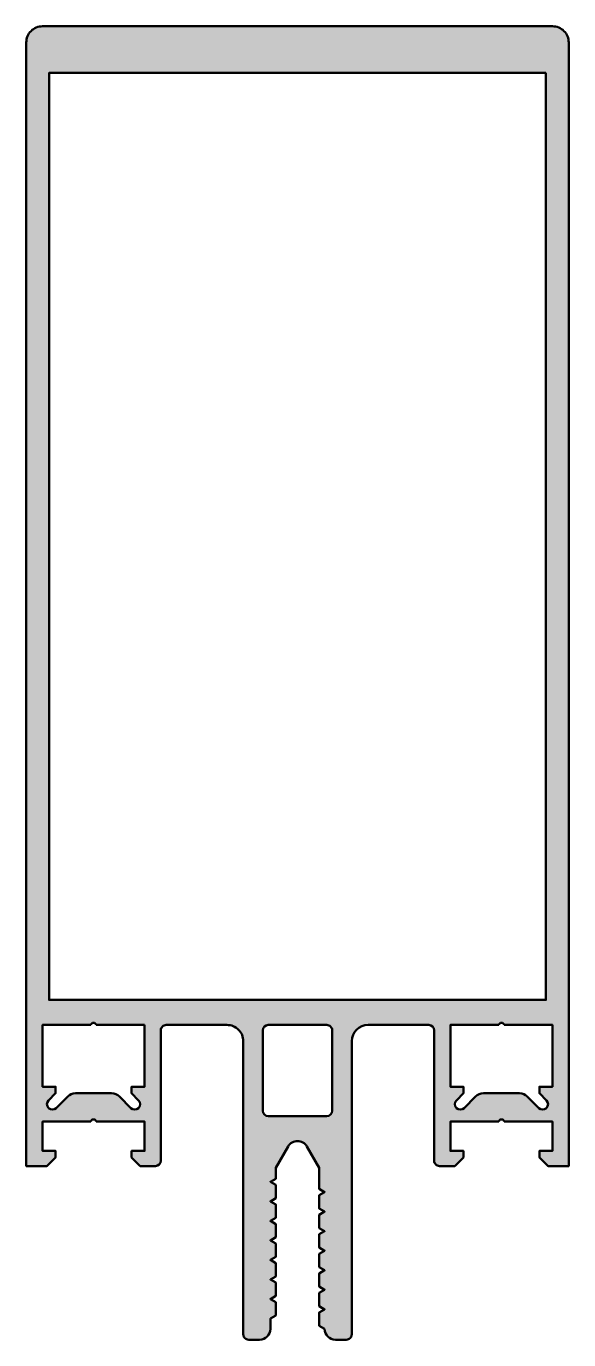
# Model space of a CAD drawing. Extents: x -25 to 25, y -16 to 105.
import ezdxf

# ---------------------------------------------------------------- set-up
doc = ezdxf.new("R2010")
doc.units = 0
doc.layers.add('0S-Alu contour', color=7, linetype='Continuous', lineweight=50)
doc.layers.add('0S-Alu hatch', color=252, linetype='Continuous', lineweight=25)

# ---------------------------------------------------------------- blocks, each defined once
blk = doc.blocks.new('322280__05DFF4F5_A603_4F80_8B08_BF36D993A3FD_')
at = {"layer": '0S-Alu hatch'}
h = blk.add_hatch(color=256, dxfattribs=at)
edge = h.paths.add_edge_path()
edge.add_arc((-23.49999999999994, 103.4999999999999), 1.500000000000028, 89.9999999999989, 180)
edge.add_line((-24.99999999999997, 103.4999999999999), (-24.99999999999997, -2.84e-14))
edge.add_line((-24.99999999999997, -2.84e-14), (-23.09999999999996, -2.84e-14))
edge.add_line((-23.09999999999996, -2.84e-14), (-22.29999999999993, 0.7999999999998977))
edge.add_line((-22.29999999999993, 0.7999999999998977), (-22.29999999999998, 1.399999999999948))
edge.add_line((-22.29999999999998, 1.399999999999948), (-23.49999999999997, 1.399999999999977))
edge.add_line((-23.49999999999997, 1.399999999999977), (-23.49999999999997, 4.09999999999988))
edge.add_line((-23.49999999999997, 4.09999999999988), (-19.0449489742783, 4.099999999999937))
edge.add_ellipse((-18.79999999999998, 4.049999999999897), major_axis=(-0.2500000000000059, 0), ratio=1, start_angle=191.5369590328246, end_angle=348.46304096717546, ccw=False)
edge.add_line((-18.55505102572166, 4.099999999999937), (-14.09999999999999, 4.09999999999988))
edge.add_line((-14.09999999999999, 4.09999999999988), (-14.09999999999999, 1.399999999999948))
edge.add_line((-14.09999999999999, 1.399999999999948), (-15.30000000000004, 1.399999999999948))
edge.add_line((-15.30000000000004, 1.399999999999948), (-15.30000000000004, 0.799999999999983))
edge.add_line((-15.30000000000004, 0.799999999999983), (-14.49999999999997, -5.68e-14))
edge.add_line((-14.49999999999997, -5.68e-14), (-13.09999999999991, -5.68e-14))
edge.add_arc((-13.09999999999997, 0.4999999999999716), 0.5000000000000285, 270.0000000000073, 360)
edge.add_line((-12.59999999999994, 0.4999999999999716), (-12.59999999999999, 12.49999999999997))
edge.add_ellipse((-12.10000000000003, 12.49999999999997), major_axis=(-0.4999999999999627, 0), ratio=1, start_angle=269.999999999999, end_angle=360, ccw=False)
edge.add_line((-12.10000000000002, 12.99999999999993), (-6.499999999999971, 12.99999999999988))
edge.add_ellipse((-6.49999999999997, 11.49999999999983), major_axis=(-1.500000000000055, 0), ratio=1, start_angle=180, end_angle=270, ccw=False)
edge.add_line((-4.999999999999914, 11.49999999999983), (-4.999999999999914, -15.50000000000006))
edge.add_arc((-4.499999999999943, -15.50000000000003), 0.4999999999999716, 180, 270.0000000000033)
edge.add_line((-4.499999999999914, -16), (-3.499999999999914, -16))
edge.add_arc((-3.499999999999914, -15), 1, 270, 360)
edge.add_line((-2.499999999999914, -15), (-2.499999999999914, -14.05277679671573))
edge.add_line((-2.499999999999914, -14.05277679671573), (-1.999999999999914, -13.76410166212088))
edge.add_line((-1.999999999999914, -13.76410166212088), (-1.999999999999914, -12.54145193131052))
edge.add_line((-1.999999999999914, -12.54145193131052), (-2.499999999999914, -12.25277679671569))
edge.add_line((-2.499999999999914, -12.25277679671569), (-1.999999999999914, -11.96410166212089))
edge.add_line((-1.999999999999914, -11.96410166212089), (-1.999999999999914, -10.74145193131051))
edge.add_line((-1.999999999999914, -10.74145193131051), (-2.499999999999914, -10.45277679671568))
edge.add_line((-2.499999999999914, -10.45277679671568), (-1.999999999999914, -10.16410166212085))
edge.add_line((-1.999999999999914, -10.16410166212085), (-1.999999999999914, -8.941451931310496))
edge.add_line((-1.999999999999914, -8.941451931310496), (-2.499999999999914, -8.652776796715642))
edge.add_line((-2.499999999999914, -8.652776796715642), (-1.999999999999914, -8.364101662120845))
edge.add_line((-1.999999999999914, -8.364101662120845), (-1.999999999999914, -7.141451931310484))
edge.add_line((-1.999999999999914, -7.141451931310484), (-2.499999999999914, -6.852776796715659))
edge.add_line((-2.499999999999914, -6.852776796715659), (-1.999999999999914, -6.564101662120833))
edge.add_line((-1.999999999999914, -6.564101662120833), (-1.999999999999914, -5.341451931310444))
edge.add_line((-1.999999999999914, -5.341451931310444), (-2.499999999999914, -5.052776796715647))
edge.add_line((-2.499999999999914, -5.052776796715647), (-1.999999999999914, -4.764101662120822))
edge.add_line((-1.999999999999914, -4.764101662120822), (-1.999999999999914, -3.541451931310433))
edge.add_line((-1.999999999999914, -3.541451931310433), (-2.499999999999914, -3.252776796715636))
edge.add_line((-2.499999999999914, -3.252776796715636), (-1.999999999999914, -2.96410166212081))
edge.add_line((-1.999999999999914, -2.96410166212081), (-1.999999999999914, -1.741451931310422))
edge.add_line((-1.999999999999914, -1.741451931310422), (-2.499999999999914, -1.452776796715625))
edge.add_line((-2.499999999999914, -1.452776796715625), (-1.999999999999914, -1.164101662120827))
edge.add_line((-1.999999999999914, -1.164101662120827), (-1.999999999999914, -0.164101662120828))
edge.add_line((-1.999999999999914, -0.164101662120828), (-0.8660253585603356, 1.799999999999982))
edge.add_ellipse((4.5224084e-08, 1.299999999999982), major_axis=(-0.9999999999999836, 0), ratio=1, start_angle=210.0000000000006, end_angle=329.99999999999943, ccw=False)
edge.add_line((0.8660254490085036, 1.799999999999982), (2.000000000000028, -0.1641015681548197))
edge.add_line((2.000000000000028, -0.1641015681548197), (2.000000000000028, -2.111324865405094))
edge.add_line((2.000000000000028, -2.111324865405094), (2.500000000000028, -2.399999999999948))
edge.add_line((2.500000000000028, -2.399999999999948), (1.999999999999971, -2.688675134594717))
edge.add_line((1.999999999999971, -2.688675134594717), (2.000000000000028, -3.911324865405134))
edge.add_line((2.000000000000028, -3.911324865405134), (2.500000000000028, -4.200000000000017))
edge.add_line((2.500000000000028, -4.200000000000017), (1.999999999999971, -4.488675134594842))
edge.add_line((1.999999999999971, -4.488675134594842), (1.999999999999971, -5.711324865405146))
edge.add_line((1.999999999999971, -5.711324865405146), (2.500000000000028, -6))
edge.add_line((2.500000000000028, -6), (1.999999999999971, -6.288675134594797))
edge.add_line((1.999999999999971, -6.288675134594797), (2.000000000000028, -7.511324865405157))
edge.add_line((2.000000000000028, -7.511324865405157), (2.500000000000028, -7.799999999999982))
edge.add_line((2.500000000000028, -7.799999999999982), (1.999999999999971, -8.088675134594835))
edge.add_line((1.999999999999971, -8.088675134594835), (1.999999999999971, -9.311324865405169))
edge.add_line((1.999999999999971, -9.311324865405169), (2.500000000000056, -9.599999999999994))
edge.add_line((2.500000000000056, -9.599999999999994), (1.999999999999971, -9.888675134594791))
edge.add_line((1.999999999999971, -9.888675134594791), (2.000000000000028, -11.11132486540521))
edge.add_line((2.000000000000028, -11.11132486540521), (2.500000000000028, -11.40000000000003))
edge.add_line((2.500000000000028, -11.40000000000003), (1.999999999999971, -11.68867513459491))
edge.add_line((1.999999999999971, -11.68867513459491), (1.999999999999971, -12.91132486540522))
edge.add_line((1.999999999999971, -12.91132486540522), (2.500000000000028, -13.19999999999999))
edge.add_line((2.500000000000028, -13.19999999999999), (2.000000000000028, -13.48867513459484))
edge.add_line((2.000000000000028, -13.48867513459484), (1.999999999999971, -14.71132486540523))
edge.add_line((1.999999999999971, -14.71132486540523), (2.5, -15.00000000000003))
edge.add_arc((3.499999999999971, -15.00000000000003), 0.9999999999999715, 180, 270)
edge.add_line((3.499999999999971, -16), (4.500000000000085, -16))
edge.add_arc((4.500000000000113, -15.50000000000003), 0.4999999999999716, 269.9999999999968, 360)
edge.add_line((5.000000000000085, -15.50000000000003), (4.999999999999971, 11.49999999999986))
edge.add_ellipse((6.499999999999994, 11.49999999999994), major_axis=(-1.500000000000023, 0), ratio=1, start_angle=270.00000000000307, end_angle=360, ccw=False)
edge.add_line((6.499999999999914, 12.99999999999996), (12.10000000000005, 12.99999999999994))
edge.add_ellipse((12.10000000000003, 12.49999999999993), major_axis=(-0.5000000000000142, 0), ratio=1, start_angle=180, end_angle=269.9999999999984, ccw=False)
edge.add_line((12.60000000000005, 12.49999999999993), (12.59999999999999, 0.4999999999999432))
edge.add_arc((13.10000000000001, 0.4999999999999858), 0.5000000000000142, 180, 270.0000000000049)
edge.add_line((13.10000000000005, -2.84e-14), (14.49999999999997, -5.68e-14))
edge.add_line((14.49999999999997, -5.68e-14), (15.30000000000015, 0.8000000000000113))
edge.add_line((15.30000000000015, 0.8000000000000113), (15.30000000000004, 1.399999999999948))
edge.add_line((15.30000000000004, 1.399999999999948), (14.10000000000005, 1.399999999999948))
edge.add_line((14.10000000000005, 1.399999999999948), (14.10000000000005, 4.099999999999909))
edge.add_line((14.10000000000005, 4.099999999999909), (18.55505102572172, 4.099999999999937))
edge.add_ellipse((18.80000000000004, 4.049999999999897), major_axis=(-0.2500000000000059, 0), ratio=1, start_angle=191.5369590328246, end_angle=348.46304096717546, ccw=False)
edge.add_line((19.04494897427835, 4.099999999999937), (23.50000000000003, 4.099999999999937))
edge.add_line((23.50000000000003, 4.099999999999937), (23.50000000000003, 1.399999999999948))
edge.add_line((23.50000000000003, 1.399999999999948), (22.30000000000004, 1.399999999999977))
edge.add_line((22.30000000000004, 1.399999999999977), (22.30000000000004, 0.7999999999999546))
edge.add_line((22.30000000000004, 0.7999999999999546), (23.1, 0))
edge.add_line((23.1, 0), (25.00000000000003, -1.137e-13))
edge.add_line((25.00000000000003, -1.137e-13), (25.00000000000003, 103.4999999999999))
edge.add_arc((23.50000000000001, 103.4999999999999), 1.500000000000014, 0, 90.00000000000055)
edge.add_line((23.5, 105), (-23.49999999999992, 104.9999999999999))
h.paths.add_polyline_path([(22.90000000000026, 100.6999999999999), (22.89999999999995, 15.30000000000001), (-22.89999999999998, 15.29999999999998), (-22.90000000000012, 100.6999999999999)])
edge = h.paths.add_edge_path()
edge.add_line((-14.09999999999999, 12.99999999999997), (-14.09999999999999, 7.299999999999982))
edge.add_line((-14.09999999999999, 7.299999999999982), (-15.29999999999998, 7.299999999999982))
edge.add_line((-15.29999999999998, 7.299999999999982), (-15.30000000000004, 6.700000000000017))
edge.add_line((-15.30000000000004, 6.700000000000017), (-14.65355339059337, 6.053553390593293))
edge.add_ellipse((-15.00710678118666, 5.699999999999988), major_axis=(-0.5000000000000342, 0), ratio=1, start_angle=45.000000000005684, end_angle=225.0000000000012, ccw=False)
edge.add_line((-15.36066017177993, 5.346446609406655), (-16.4213203435597, 6.407106781186485))
edge.add_arc((-17.12842712474631, 5.699999999999846), 1.000000000000113, 45.00000000000087, 89.99999999999959)
edge.add_line((-17.12842712474631, 6.69999999999996), (-20.47157287525354, 6.699999999999988))
edge.add_arc((-20.47157287525356, 5.699999999999647), 1.000000000000339, 89.9999999999992, 134.9999999999982)
edge.add_line((-21.17867965644032, 6.407106781186456), (-22.23933982822004, 5.346446609406655))
edge.add_ellipse((-22.59289321881333, 5.699999999999974), major_axis=(-0.5000000000000443, 0), ratio=1, start_angle=-44.999999999997726, end_angle=134.9999999999977, ccw=False)
edge.add_line((-22.94644660940665, 6.053553390593265), (-22.29999999999998, 6.699999999999988))
edge.add_line((-22.29999999999998, 6.699999999999988), (-22.29999999999998, 7.299999999999982))
edge.add_line((-22.29999999999998, 7.299999999999982), (-23.50000000000003, 7.299999999999982))
edge.add_line((-23.50000000000003, 7.299999999999982), (-23.49999999999992, 12.99999999999997))
edge.add_line((-23.49999999999992, 12.99999999999997), (-19.0449489742783, 12.99999999999997))
edge.add_ellipse((-18.79999999999998, 12.94999999999993), major_axis=(-0.2500000000000059, 0), ratio=1, start_angle=191.5369590328246, end_angle=348.46304096717546, ccw=False)
edge.add_line((-18.55505102572166, 12.99999999999997), (-14.09999999999999, 12.99999999999997))
edge = h.paths.add_edge_path()
edge.add_line((3.200000000000017, 12.49999999999991), (3.200000000000017, 5.099999999999937))
edge.add_ellipse((2.700000000000045, 5.099999999999909), major_axis=(-0.4999999999999716, 0), ratio=1, start_angle=90.00000000000318, end_angle=180, ccw=False)
edge.add_line((2.700000000000073, 4.599999999999937), (-2.699999999999903, 4.599999999999909))
edge.add_ellipse((-2.699999999999889, 5.099999999999866), major_axis=(-0.4999999999999574, 0), ratio=1, start_angle=0, end_angle=89.9999999999983, ccw=False)
edge.add_line((-3.199999999999846, 5.099999999999866), (-3.19999999999996, 12.49999999999991))
edge.add_ellipse((-2.699999999999931, 12.49999999999994), major_axis=(-0.5000000000000285, 0), ratio=1, start_angle=270.00000000000324, end_angle=360, ccw=False)
edge.add_line((-2.69999999999996, 12.99999999999997), (2.69999999999996, 12.99999999999991))
edge.add_ellipse((2.699999999999988, 12.49999999999988), major_axis=(-0.5000000000000285, 0), ratio=1, start_angle=180, end_angle=270.00000000000324, ccw=False)
edge = h.paths.add_edge_path()
edge.add_line((19.04494897427835, 12.99999999999997), (23.50000000000003, 12.99999999999997))
edge.add_line((23.50000000000003, 12.99999999999997), (23.50000000000003, 7.299999999999982))
edge.add_line((23.50000000000003, 7.299999999999982), (22.30000000000004, 7.299999999999982))
edge.add_line((22.30000000000004, 7.299999999999982), (22.30000000000004, 6.699999999999931))
edge.add_line((22.30000000000004, 6.699999999999931), (22.94644660940659, 6.053553390593293))
edge.add_ellipse((22.59289321881333, 5.699999999999974), major_axis=(-0.5000000000000241, 0), ratio=1, start_angle=45.00000000000921, end_angle=225.0000000000046, ccw=False)
edge.add_line((22.2393398282201, 5.346446609406626), (21.17867965644027, 6.407106781186513))
edge.add_arc((20.47157287525359, 5.699999999999832), 1.000000000000184, 45.00000000000015, 89.99999999999939)
edge.add_line((20.4715728752536, 6.700000000000017), (17.12842712474619, 6.699999999999931))
edge.add_arc((17.12842712474625, 5.700000000000045), 0.9999999999998868, 90.00000000000325, 135.0000000000023)
edge.add_line((16.42132034355975, 6.407106781186484), (15.36066017178004, 5.346446609406683))
edge.add_ellipse((15.00710678118672, 5.699999999999988), major_axis=(-0.5000000000000543, 0), ratio=1, start_angle=-44.9999999999942, end_angle=135.0000000000012, ccw=False)
edge.add_line((14.65355339059337, 6.053553390593265), (15.3000000000001, 6.699999999999931))
edge.add_line((15.3000000000001, 6.699999999999931), (15.3000000000001, 7.299999999999982))
edge.add_line((15.3000000000001, 7.299999999999982), (14.10000000000005, 7.299999999999982))
edge.add_line((14.10000000000005, 7.299999999999982), (14.10000000000005, 12.99999999999997))
edge.add_line((14.10000000000005, 12.99999999999997), (18.55505102572172, 12.99999999999997))
edge.add_ellipse((18.80000000000004, 12.94999999999993), major_axis=(-0.2500000000000059, 0), ratio=1, start_angle=191.5369590328246, end_angle=348.46304096717546, ccw=False)
at = {"layer": '0S-Alu contour', "color": 7}
for points in [[(23.5, 105), (-23.49999999999992, 104.9999999999999)], [(-24.99999999999997, 103.4999999999999), (-24.99999999999997, -2.84e-14), (-23.09999999999996, -2.84e-14), (-22.29999999999993, 0.7999999999998977), (-22.29999999999998, 1.399999999999948), (-23.49999999999997, 1.399999999999977), (-23.49999999999997, 4.09999999999988), (-19.0449489742783, 4.099999999999937)], [(19.04494897427835, 4.099999999999937), (23.50000000000003, 4.099999999999937), (23.50000000000003, 1.399999999999948), (22.30000000000004, 1.399999999999977), (22.30000000000004, 0.7999999999999546), (23.1, 0), (25.00000000000003, -1.137e-13), (25.00000000000003, 103.4999999999999)], [(22.90000000000026, 100.6999999999999), (22.89999999999995, 15.30000000000001), (-22.89999999999998, 15.29999999999998), (-22.90000000000012, 100.6999999999999), (22.90000000000026, 100.6999999999999)], [(-22.94644660940665, 6.053553390593265), (-22.29999999999998, 6.699999999999988), (-22.29999999999998, 7.299999999999982), (-23.50000000000003, 7.299999999999982), (-23.49999999999992, 12.99999999999997), (-19.0449489742783, 12.99999999999997)], [(-18.55505102572166, 12.99999999999997), (-14.09999999999999, 12.99999999999997)], [(-14.09999999999999, 12.99999999999997), (-14.09999999999999, 7.299999999999982), (-15.29999999999998, 7.299999999999982), (-15.30000000000004, 6.700000000000017), (-14.65355339059337, 6.053553390593293)], [(-12.59999999999994, 0.4999999999999716), (-12.59999999999999, 12.49999999999997)], [(-12.10000000000002, 12.99999999999993), (-6.499999999999971, 12.99999999999988)], [(-3.199999999999846, 5.099999999999866), (-3.19999999999996, 12.49999999999991)], [(-2.69999999999996, 12.99999999999997), (2.69999999999996, 12.99999999999991)], [(3.200000000000017, 12.49999999999991), (3.200000000000017, 5.099999999999937)], [(6.499999999999914, 12.99999999999996), (12.10000000000005, 12.99999999999994)], [(12.60000000000005, 12.49999999999993), (12.59999999999999, 0.4999999999999432)], [(14.65355339059337, 6.053553390593265), (15.3000000000001, 6.699999999999931), (15.3000000000001, 7.299999999999982), (14.10000000000005, 7.299999999999982), (14.10000000000005, 12.99999999999997), (18.55505102572172, 12.99999999999997)], [(19.04494897427835, 12.99999999999997), (23.50000000000003, 12.99999999999997), (23.50000000000003, 7.299999999999982), (22.30000000000004, 7.299999999999982), (22.30000000000004, 6.699999999999931), (22.94644660940659, 6.053553390593293)], [(-4.999999999999914, 11.49999999999983), (-4.999999999999914, -15.50000000000006)], [(5.000000000000085, -15.50000000000003), (4.999999999999971, 11.49999999999986)], [(-21.17867965644032, 6.407106781186456), (-22.23933982822004, 5.346446609406655)], [(-17.12842712474631, 6.69999999999996), (-20.47157287525354, 6.699999999999988)], [(-15.36066017177993, 5.346446609406655), (-16.4213203435597, 6.407106781186485)], [(16.42132034355975, 6.407106781186484), (15.36066017178004, 5.346446609406683)], [(20.4715728752536, 6.700000000000017), (17.12842712474619, 6.699999999999931)], [(22.2393398282201, 5.346446609406626), (21.17867965644027, 6.407106781186513)], [(-18.55505102572166, 4.099999999999937), (-14.09999999999999, 4.09999999999988), (-14.09999999999999, 1.399999999999948), (-15.30000000000004, 1.399999999999948), (-15.30000000000004, 0.799999999999983), (-14.49999999999997, -5.68e-14), (-13.09999999999991, -5.68e-14)], [(2.700000000000073, 4.599999999999937), (-2.699999999999903, 4.599999999999909)], [(13.10000000000005, -2.84e-14), (14.49999999999997, -5.68e-14), (15.30000000000015, 0.8000000000000113), (15.30000000000004, 1.399999999999948), (14.10000000000005, 1.399999999999948), (14.10000000000005, 4.099999999999909), (18.55505102572172, 4.099999999999937)], [(-2.499999999999914, -15), (-2.499999999999914, -14.05277679671573), (-1.999999999999914, -13.76410166212088), (-1.999999999999914, -12.54145193131052), (-2.499999999999914, -12.25277679671569), (-1.999999999999914, -11.96410166212089), (-1.999999999999914, -10.74145193131051), (-2.499999999999914, -10.45277679671568), (-1.999999999999914, -10.16410166212085), (-1.999999999999914, -8.941451931310496), (-2.499999999999914, -8.652776796715642), (-1.999999999999914, -8.364101662120845), (-1.999999999999914, -7.141451931310484), (-2.499999999999914, -6.852776796715659), (-1.999999999999914, -6.564101662120833), (-1.999999999999914, -5.341451931310444), (-2.499999999999914, -5.052776796715647), (-1.999999999999914, -4.764101662120822), (-1.999999999999914, -3.541451931310433), (-2.499999999999914, -3.252776796715636), (-1.999999999999914, -2.96410166212081), (-1.999999999999914, -1.741451931310422), (-2.499999999999914, -1.452776796715625), (-1.999999999999914, -1.164101662120827), (-1.999999999999914, -0.164101662120828), (-0.8660253585603356, 1.799999999999982)], [(0.8660254490085036, 1.799999999999982), (2.000000000000028, -0.1641015681548197), (2.000000000000028, -2.111324865405094), (2.500000000000028, -2.399999999999948), (1.999999999999971, -2.688675134594717), (2.000000000000028, -3.911324865405134), (2.500000000000028, -4.200000000000017), (1.999999999999971, -4.488675134594842), (1.999999999999971, -5.711324865405146), (2.500000000000028, -6), (1.999999999999971, -6.288675134594797), (2.000000000000028, -7.511324865405157), (2.500000000000028, -7.799999999999982), (1.999999999999971, -8.088675134594835), (1.999999999999971, -9.311324865405169), (2.500000000000056, -9.599999999999994), (1.999999999999971, -9.888675134594791), (2.000000000000028, -11.11132486540521), (2.500000000000028, -11.40000000000003), (1.999999999999971, -11.68867513459491), (1.999999999999971, -12.91132486540522), (2.500000000000028, -13.19999999999999), (2.000000000000028, -13.48867513459484), (1.999999999999971, -14.71132486540523), (2.5, -15.00000000000003)], [(-4.499999999999914, -16), (-3.499999999999914, -16)], [(3.499999999999971, -16), (4.500000000000085, -16)]]:
    blk.add_lwpolyline(points, dxfattribs=at)
for centre, radius, start, end in [((-23.49999999999994, 103.4999999999999), 1.500000000000028, 89.9999999999989, 180), ((23.50000000000001, 103.4999999999999), 1.500000000000014, 0, 90.00000000000055), ((-20.47157287525356, 5.699999999999647), 1.000000000000339, 89.9999999999992, 134.9999999999982), ((-17.12842712474631, 5.699999999999846), 1.000000000000113, 45.00000000000087, 89.99999999999959), ((17.12842712474625, 5.700000000000045), 0.9999999999998868, 90.00000000000325, 135.0000000000023), ((20.47157287525359, 5.699999999999832), 1.000000000000184, 45.00000000000015, 89.99999999999939), ((-13.09999999999997, 0.4999999999999716), 0.5000000000000285, 270.0000000000073, 0), ((13.10000000000001, 0.4999999999999858), 0.5000000000000142, 180, 270.0000000000049), ((-4.499999999999943, -15.50000000000003), 0.4999999999999716, 180, 270.0000000000033), ((-3.499999999999914, -15), 1, 270, 0), ((3.499999999999971, -15.00000000000003), 0.9999999999999715, 180, 270), ((4.500000000000113, -15.50000000000003), 0.4999999999999716, 269.9999999999968, 0)]:
    blk.add_arc(centre, radius, start, end, dxfattribs=at)
at = {"layer": '0S-Alu contour', "color": 7, "extrusion": (0, 0, -1)}
for centre, radius, start, end in [((18.79999999999998, 12.94999999999993), 0.2500000000000059, 11.53695903282453, 168.4630409671754), ((12.10000000000003, 12.49999999999997), 0.4999999999999627, 0, 90.00000000000102), ((6.49999999999997, 11.49999999999983), 1.500000000000055, 89.99999999999999, 180), ((2.699999999999931, 12.49999999999994), 0.5000000000000285, 0, 89.99999999999675), ((-2.699999999999988, 12.49999999999988), 0.5000000000000285, 89.99999999999675, 180), ((-6.499999999999994, 11.49999999999994), 1.500000000000023, 0, 89.99999999999694), ((-12.10000000000003, 12.49999999999993), 0.5000000000000142, 90.0000000000016, 180), ((-18.80000000000004, 12.94999999999993), 0.2500000000000059, 11.53695903282453, 168.4630409671754), ((22.59289321881333, 5.699999999999974), 0.5000000000000443, 225.0000000000023, 44.99999999999769), ((15.00710678118666, 5.699999999999988), 0.5000000000000342, 134.9999999999988, 314.9999999999943), ((-15.00710678118672, 5.699999999999988), 0.5000000000000543, 224.9999999999988, 44.99999999999425), ((-22.59289321881333, 5.699999999999974), 0.5000000000000241, 134.9999999999954, 314.9999999999908), ((2.699999999999889, 5.099999999999866), 0.4999999999999574, 270.0000000000017, 0), ((-2.700000000000045, 5.099999999999909), 0.4999999999999716, 180, 269.9999999999968), ((18.79999999999998, 4.049999999999897), 0.2500000000000059, 11.53695903282453, 168.4630409671754), ((-18.80000000000004, 4.049999999999897), 0.2500000000000059, 11.53695903282453, 168.4630409671754), ((-4.5224084e-08, 1.299999999999982), 0.9999999999999836, 30.00000000000054, 149.9999999999994)]:
    blk.add_arc(centre, radius, start, end, dxfattribs=at)
blk = doc.blocks.new('322280__A68C3E48_5E18_434A_BA5E_85A80B09D8BD_')
at = {"layer": '0S-Alu contour', "color": 7}
blk.add_blockref('322280__05DFF4F5_A603_4F80_8B08_BF36D993A3FD_', (0, 0), dxfattribs=at)

msp = doc.modelspace()

# ---------------------------------------------------------------- block references
at = {"layer": '0S-Alu contour', "color": 7}
msp.add_blockref('322280__A68C3E48_5E18_434A_BA5E_85A80B09D8BD_', (0, 0), dxfattribs=at)

doc.saveas('drawing.dxf')
